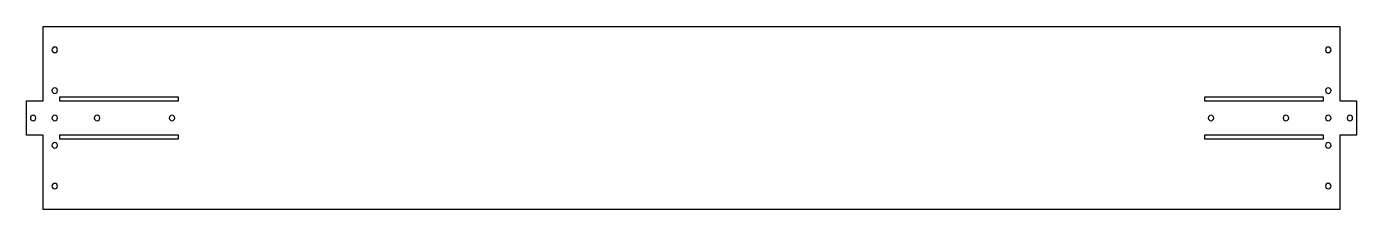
# Model space of a CAD drawing. Header units: millimetres. Extents: x -10 to 806, y 0 to 112.
import ezdxf

# ---------------------------------------------------------------- set-up
doc = ezdxf.new("R2010")
doc.units = ezdxf.units.MM

msp = doc.modelspace()

# ---------------------------------------------------------------- linework, layer by layer
at = {"layer": 'INTERIOR_PROFILES'}
for points in [[(10, 68.79), (10, 66.52), (83, 66.52), (83, 68.79)], [(786, 66.52), (786, 68.79), (713, 68.79), (713, 66.52)], [(83, 43.26), (83, 45.52), (10, 45.52), (10, 43.26)], [(713, 43.26), (786, 43.26), (786, 45.52), (713, 45.52)]]:
    msp.add_lwpolyline(points, close=True, dxfattribs=at)
at = {"layer": 'INTERIOR_PROFILES', "extrusion": (0, 0, -1)}
for centre in [(-7, 97.79), (-789, 97.79), (-7, 72.79), (-789, 72.79), (6.26, 56.02), (-7, 56.02), (-33, 56.02), (-79, 56.02), (-717, 56.02), (-763, 56.02), (-789, 56.02), (-802.26, 56.02), (-7, 39.26), (-789, 39.26), (-7, 14.26), (-789, 14.26)]:
    msp.add_circle(centre, 1.7, dxfattribs=at)
at = {"layer": 'OUTER_PROFILES'}
msp.add_lwpolyline([(796, 102.79), (796, 68.79), (796, 66.52), (806.26, 66.52), (806.26, 45.52), (796, 45.52), (796, 43.26), (796, 9.26), (796, 7), (796, 0), (0, 0), (0, 7), (0, 9.26), (0, 43.26), (0, 45.52), (-10.26, 45.52), (-10.26, 66.52), (0, 66.52), (0, 68.79), (0, 105.05), (0, 112.05), (796, 112.05), (796, 105.05)], close=True, dxfattribs=at)

doc.saveas('drawing.dxf')
